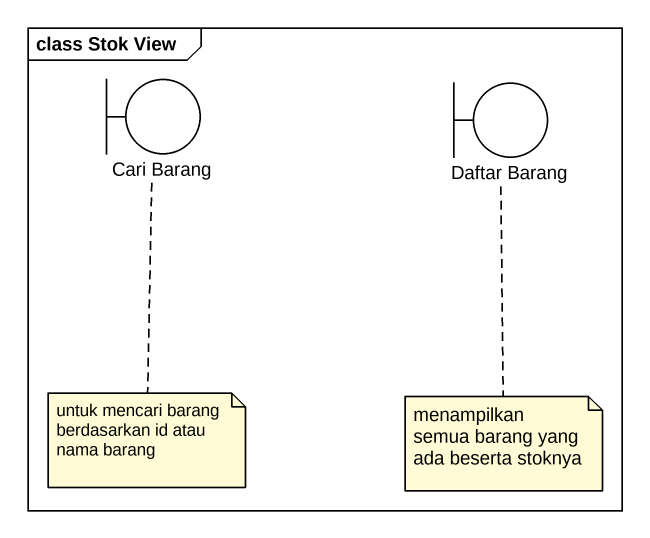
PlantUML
@startuml
mainframe class Stok View
boundary "Cari Barang" as Cari_Barang
boundary "Daftar Barang" as Daftar_Barang
note bottom of Cari_Barang : untuk mencari barang berdasarkan id atau nama barang
note bottom of Daftar_Barang : menampilkan semua barang yang ada beserta stoknya
@enduml
